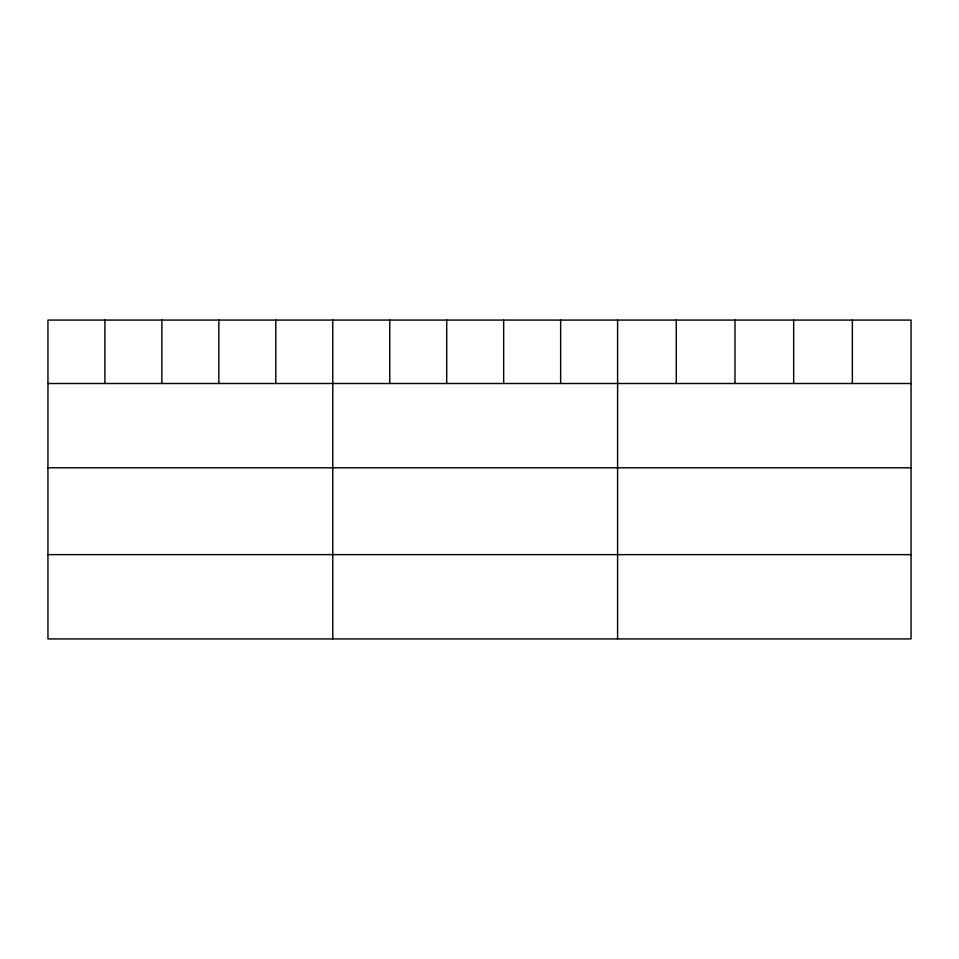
<?xml version="1.0" encoding="UTF-8"?>
<svg xmlns="http://www.w3.org/2000/svg" width="959" height="959" viewBox="0 0 959 959"><rect width="100%" height="100%" fill="white"/><g stroke="black" fill="none" stroke-linecap="round" stroke-linejoin="round"><path stroke-width="1.44" d="M911.05 383.504L911.05 638.922L47.95 638.922L47.95 320.078L911.05 320.078L911.05 383.504L47.95 383.504M47.95 467.788L911.05 467.788M47.95 554.638L911.05 554.638M852.359 320.078L852.359 383.504M793.668 320.078L793.668 383.504M734.978 320.078L734.978 383.504M676.287 320.078L676.287 383.504M617.596 320.078L617.596 638.922M560.631 320.078L560.631 383.504M503.667 320.078L503.667 383.504M446.702 320.078L446.702 383.504M389.738 320.078L389.738 383.504M332.773 320.078L332.773 638.922M275.808 320.078L275.808 383.504M218.844 320.078L218.844 383.504M161.879 320.078L161.879 383.504M104.915 320.078L104.915 383.504"/></g></svg>
